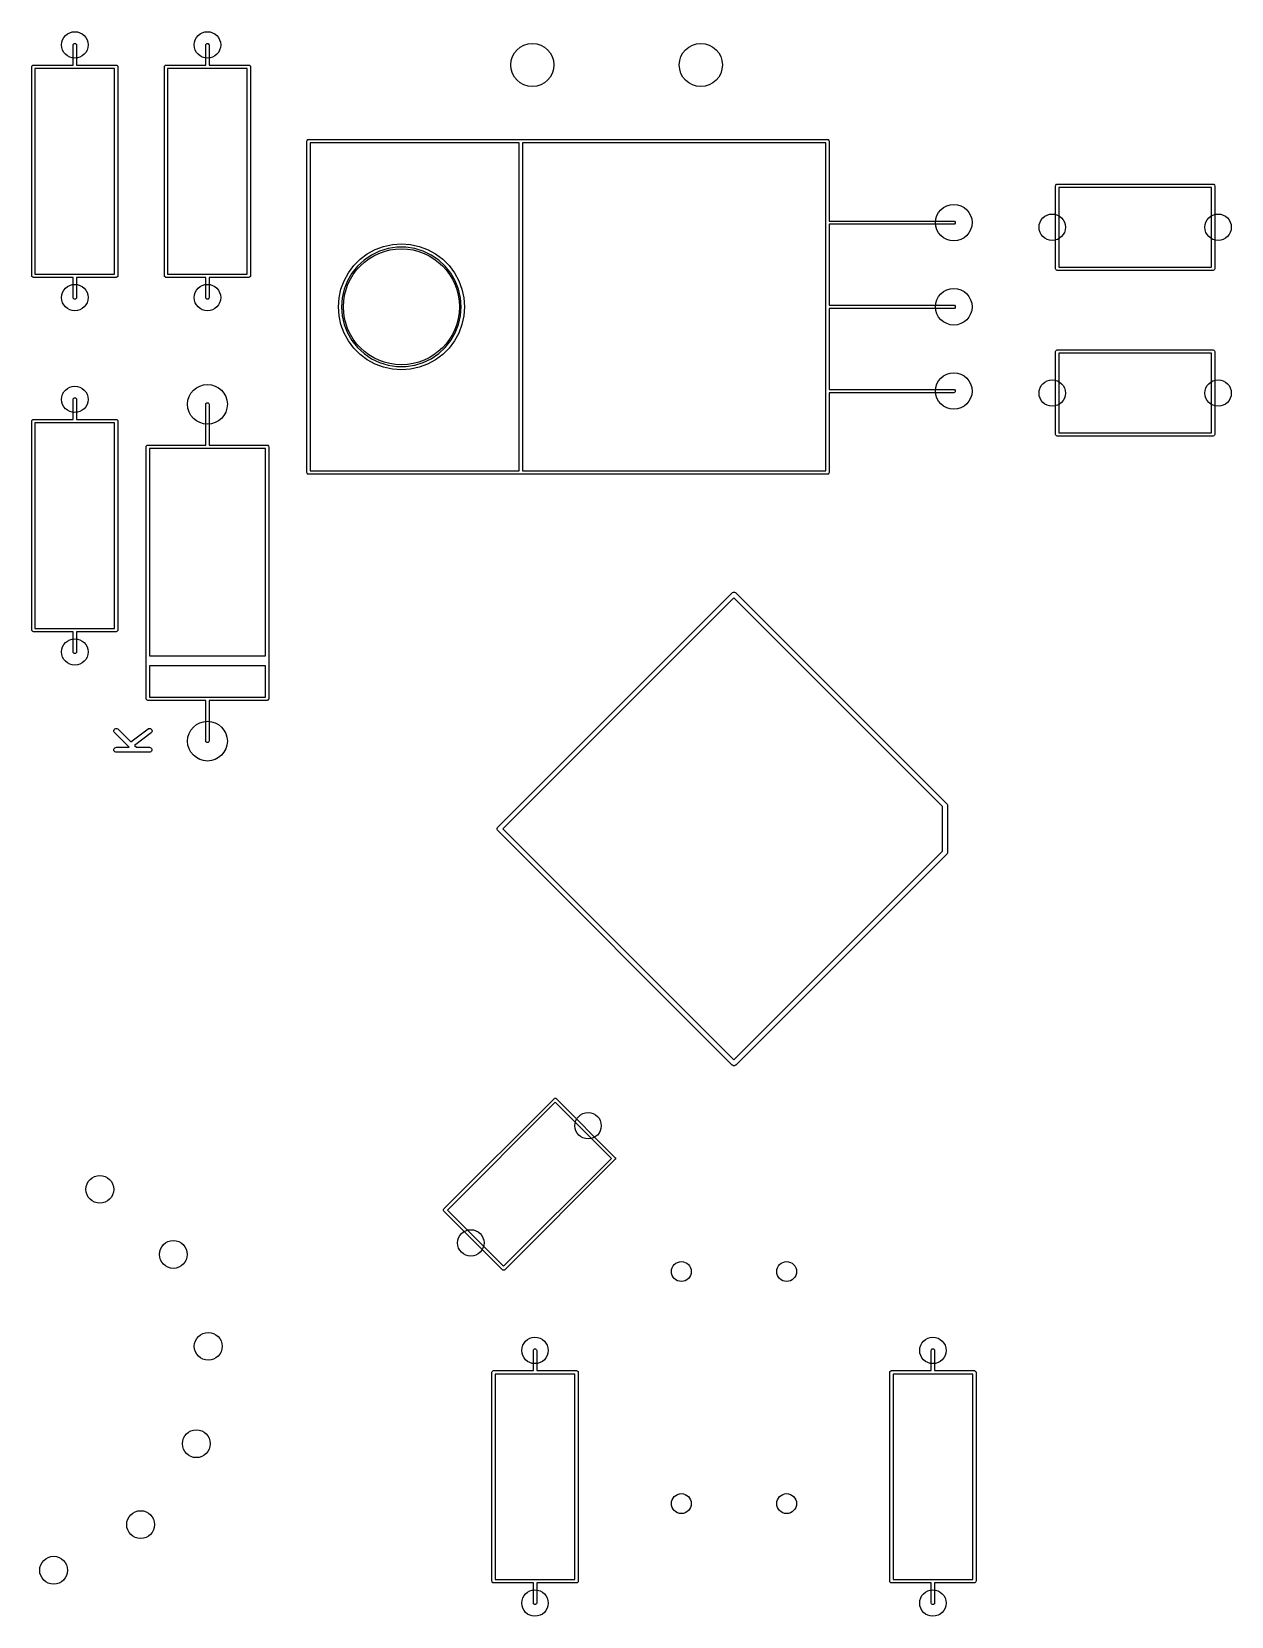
# Model space of a CAD drawing. Extents: x 2.68 to 10.38, y -4.66 to -2.29.
# Drawn here: x 4.363 to 5.787, y -4.484 to -2.602 of the extents above; entities that cross this region are included whole.
import ezdxf

# ---------------------------------------------------------------- set-up
doc = ezdxf.new("R2010")
doc.units = 0
doc.header["$MEASUREMENT"] = 0
doc.layers.add('BLACK', color=7, linetype='CONTINUOUS')

msp = doc.modelspace()

# ---------------------------------------------------------------- linework, layer by layer
at = {"layer": 'BLACK', "linetype": 'CONTINUOUS'}
for p, q in [((4.4122, -2.6181), (4.4124, -2.6174)), ((4.4122, -2.6421), (4.4122, -2.6181)), ((4.4124, -2.6174), (4.4134, -2.6163)), ((4.4134, -2.6163), (4.4149, -2.6163)), ((4.4149, -2.6163), (4.416, -2.6174)), ((4.416, -2.6174), (4.4161, -2.6181)), ((4.4161, -2.6181), (4.4161, -2.6421)), ((4.5697, -2.6181), (4.5698, -2.6174)), ((4.5697, -2.6421), (4.5697, -2.6181)), ((4.5698, -2.6174), (4.5709, -2.6163)), ((4.5709, -2.6163), (4.5724, -2.6163)), ((4.5724, -2.6163), (4.5735, -2.6174)), ((4.5735, -2.6174), (4.5736, -2.6181)), ((4.5736, -2.6181), (4.5736, -2.6421)), ((4.363, -2.6441), (4.3631, -2.6433)), ((4.363, -2.8921), (4.363, -2.6441)), ((4.3631, -2.6433), (4.3642, -2.6423)), ((4.3642, -2.6423), (4.365, -2.6421)), ((4.365, -2.6421), (4.4122, -2.6421)), ((4.3669, -2.6461), (4.3669, -2.8902)), ((4.4614, -2.6461), (4.3669, -2.6461)), ((4.4161, -2.6421), (4.4634, -2.6421)), ((4.4614, -2.8902), (4.4614, -2.6461)), ((4.4634, -2.6421), (4.4641, -2.6423)), ((4.4641, -2.6423), (4.4652, -2.6433)), ((4.4652, -2.6433), (4.4654, -2.6441)), ((4.4654, -2.6441), (4.4654, -2.8921)), ((4.5205, -2.6441), (4.5206, -2.6433)), ((4.5205, -2.8921), (4.5205, -2.6441)), ((4.5206, -2.6433), (4.5217, -2.6423)), ((4.5217, -2.6423), (4.5224, -2.6421)), ((4.5224, -2.6421), (4.5697, -2.6421)), ((4.5244, -2.6461), (4.5244, -2.8902)), ((4.6189, -2.6461), (4.5244, -2.6461)), ((4.5736, -2.6421), (4.6209, -2.6421)), ((4.6189, -2.8902), (4.6189, -2.6461)), ((4.6209, -2.6421), (4.6216, -2.6423)), ((4.6216, -2.6423), (4.6227, -2.6433)), ((4.6227, -2.6433), (4.6228, -2.6441)), ((4.6228, -2.6441), (4.6228, -2.8921)), ((4.6898, -2.7323), (4.6899, -2.7315)), ((4.6898, -3.126), (4.6898, -2.7323)), ((4.6899, -2.7315), (4.691, -2.7305)), ((4.691, -2.7305), (4.6917, -2.7303)), ((4.6917, -2.7303), (4.9437, -2.7303)), ((4.6937, -2.7343), (4.6937, -3.124)), ((4.9417, -2.7343), (4.6937, -2.7343)), ((4.9417, -3.124), (4.9417, -2.7343)), ((4.9437, -2.7303), (5.3079, -2.7303)), ((4.9457, -2.7343), (4.9457, -3.124)), ((5.3059, -2.7343), (4.9457, -2.7343)), ((5.3059, -3.124), (5.3059, -2.7343)), ((5.3079, -2.7303), (5.3086, -2.7305)), ((5.3086, -2.7305), (5.3097, -2.7315)), ((5.3097, -2.7315), (5.3098, -2.7323)), ((5.3098, -2.7323), (5.3098, -2.8272)), ((5.5787, -2.7854), (5.5789, -2.7847)), ((5.5789, -2.7847), (5.58, -2.7836)), ((5.58, -2.7836), (5.5807, -2.7835)), ((5.5807, -2.7835), (5.7657, -2.7835)), ((5.7657, -2.7835), (5.7665, -2.7836)), ((5.7665, -2.7836), (5.7676, -2.7847)), ((5.7676, -2.7847), (5.7677, -2.7854)), ((5.5787, -2.8839), (5.5787, -2.7854)), ((5.5827, -2.7874), (5.5827, -2.8819)), ((5.7638, -2.7874), (5.5827, -2.7874)), ((5.7638, -2.8819), (5.7638, -2.7874)), ((5.7677, -2.7854), (5.7677, -2.8839)), ((5.3098, -2.8272), (5.4579, -2.8272)), ((5.4579, -2.8311), (5.3098, -2.8311)), ((5.3098, -2.8311), (5.3098, -2.9272)), ((5.4579, -2.8272), (5.4586, -2.8273)), ((5.4586, -2.831), (5.4579, -2.8311)), ((5.4586, -2.8273), (5.4597, -2.8284)), ((5.4597, -2.8299), (5.4586, -2.831)), ((5.4597, -2.8284), (5.4597, -2.8299)), ((4.7709, -2.8611), (4.7809, -2.8574)), ((4.7862, -2.8599), (4.776, -2.863)), ((4.7809, -2.8574), (4.7913, -2.8551)), ((4.7967, -2.8583), (4.7862, -2.8599)), ((4.7913, -2.8551), (4.802, -2.8543)), ((4.8073, -2.8583), (4.7967, -2.8583)), ((4.802, -2.8543), (4.8126, -2.8551)), ((4.8178, -2.8599), (4.8073, -2.8583)), ((4.8126, -2.8551), (4.823, -2.8574)), ((4.8279, -2.863), (4.8178, -2.8599)), ((4.823, -2.8574), (4.833, -2.8611)), ((4.7454, -2.8801), (4.753, -2.8726)), ((4.7577, -2.8736), (4.7499, -2.8808)), ((4.753, -2.8726), (4.7615, -2.8662)), ((4.7664, -2.8676), (4.7577, -2.8736)), ((4.7615, -2.8662), (4.7709, -2.8611)), ((4.776, -2.863), (4.7664, -2.8676)), ((4.8375, -2.8676), (4.8279, -2.863)), ((4.833, -2.8611), (4.8424, -2.8662)), ((4.8463, -2.8736), (4.8375, -2.8676)), ((4.8424, -2.8662), (4.851, -2.8726)), ((4.8541, -2.8808), (4.8463, -2.8736)), ((4.851, -2.8726), (4.8585, -2.8801)), ((4.3631, -2.8929), (4.363, -2.8921)), ((4.3642, -2.8939), (4.3631, -2.8929)), ((4.365, -2.8941), (4.3642, -2.8939)), ((4.4122, -2.8941), (4.365, -2.8941)), ((4.3669, -2.8902), (4.4614, -2.8902)), ((4.4122, -2.9181), (4.4122, -2.8941)), ((4.4634, -2.8941), (4.4161, -2.8941)), ((4.4161, -2.8941), (4.4161, -2.9181)), ((4.4641, -2.8939), (4.4634, -2.8941)), ((4.4652, -2.8929), (4.4641, -2.8939)), ((4.4654, -2.8921), (4.4652, -2.8929)), ((4.5206, -2.8929), (4.5205, -2.8921)), ((4.5217, -2.8939), (4.5206, -2.8929)), ((4.5224, -2.8941), (4.5217, -2.8939)), ((4.5697, -2.8941), (4.5224, -2.8941)), ((4.5244, -2.8902), (4.6189, -2.8902)), ((4.5697, -2.9181), (4.5697, -2.8941)), ((4.6209, -2.8941), (4.5736, -2.8941)), ((4.5736, -2.8941), (4.5736, -2.9181)), ((4.6216, -2.8939), (4.6209, -2.8941)), ((4.6227, -2.8929), (4.6216, -2.8939)), ((4.6228, -2.8921), (4.6227, -2.8929)), ((4.7302, -2.9081), (4.7339, -2.8981)), ((4.7339, -2.8981), (4.739, -2.8887)), ((4.7433, -2.8891), (4.7379, -2.8983)), ((4.739, -2.8887), (4.7454, -2.8801)), ((4.7499, -2.8808), (4.7433, -2.8891)), ((4.8607, -2.8891), (4.8541, -2.8808)), ((4.8585, -2.8801), (4.8649, -2.8887)), ((4.866, -2.8983), (4.8607, -2.8891)), ((4.8649, -2.8887), (4.87, -2.8981)), ((4.87, -2.8981), (4.8737, -2.9081)), ((5.5789, -2.8846), (5.5787, -2.8839)), ((5.58, -2.8857), (5.5789, -2.8846)), ((5.5807, -2.8858), (5.58, -2.8857)), ((5.7657, -2.8858), (5.5807, -2.8858)), ((5.5827, -2.8819), (5.7638, -2.8819)), ((5.7665, -2.8857), (5.7657, -2.8858)), ((5.7676, -2.8846), (5.7665, -2.8857)), ((5.7677, -2.8839), (5.7676, -2.8846)), ((4.7279, -2.9185), (4.7302, -2.9081)), ((4.7341, -2.9082), (4.7317, -2.9185)), ((4.7379, -2.8983), (4.7341, -2.9082)), ((4.8699, -2.9082), (4.866, -2.8983)), ((4.8722, -2.9185), (4.8699, -2.9082)), ((4.8737, -2.9081), (4.876, -2.9185)), ((4.4124, -2.9189), (4.4122, -2.9181)), ((4.4134, -2.9199), (4.4124, -2.9189)), ((4.4149, -2.9199), (4.4134, -2.9199)), ((4.416, -2.9189), (4.4149, -2.9199)), ((4.4161, -2.9181), (4.416, -2.9189)), ((4.5698, -2.9189), (4.5697, -2.9181)), ((4.5709, -2.9199), (4.5698, -2.9189)), ((4.5724, -2.9199), (4.5709, -2.9199)), ((4.5735, -2.9189), (4.5724, -2.9199)), ((4.5736, -2.9181), (4.5735, -2.9189)), ((4.7272, -2.9291), (4.7279, -2.9185)), ((4.7279, -2.9398), (4.7272, -2.9291)), ((4.7317, -2.9185), (4.7309, -2.9291)), ((4.7309, -2.9291), (4.7317, -2.9397)), ((4.873, -2.9291), (4.8722, -2.9185)), ((4.8722, -2.9397), (4.873, -2.9291)), ((4.876, -2.9185), (4.8768, -2.9291)), ((4.8768, -2.9291), (4.876, -2.9398)), ((5.3098, -2.9272), (5.4579, -2.9272)), ((5.4579, -2.9311), (5.3098, -2.9311)), ((5.3098, -2.9311), (5.3098, -3.0272)), ((5.4579, -2.9272), (5.4586, -2.9273)), ((5.4586, -2.931), (5.4579, -2.9311)), ((5.4586, -2.9273), (5.4597, -2.9284)), ((5.4597, -2.9299), (5.4586, -2.931)), ((5.4597, -2.9284), (5.4597, -2.9299)), ((4.7302, -2.9502), (4.7279, -2.9398)), ((4.7339, -2.9602), (4.7302, -2.9502)), ((4.7317, -2.9397), (4.7341, -2.9501)), ((4.7341, -2.9501), (4.7379, -2.96)), ((4.866, -2.96), (4.8699, -2.9501)), ((4.8699, -2.9501), (4.8722, -2.9397)), ((4.8737, -2.9502), (4.87, -2.9602)), ((4.876, -2.9398), (4.8737, -2.9502)), ((4.739, -2.9696), (4.7339, -2.9602)), ((4.7379, -2.96), (4.7433, -2.9692)), ((4.7454, -2.9781), (4.739, -2.9696)), ((4.7433, -2.9692), (4.7499, -2.9775)), ((4.8541, -2.9775), (4.8607, -2.9692)), ((4.8649, -2.9696), (4.8585, -2.9781)), ((4.8607, -2.9692), (4.866, -2.96)), ((4.87, -2.9602), (4.8649, -2.9696)), ((4.753, -2.9857), (4.7454, -2.9781)), ((4.7499, -2.9775), (4.7577, -2.9847)), ((4.7615, -2.9921), (4.753, -2.9857)), ((4.7577, -2.9847), (4.7664, -2.9907)), ((4.7709, -2.9972), (4.7615, -2.9921)), ((4.7664, -2.9907), (4.776, -2.9953)), ((4.8279, -2.9953), (4.8375, -2.9907)), ((4.8424, -2.9921), (4.833, -2.9972)), ((4.8375, -2.9907), (4.8463, -2.9847)), ((4.851, -2.9857), (4.8424, -2.9921)), ((4.8463, -2.9847), (4.8541, -2.9775)), ((4.8585, -2.9781), (4.851, -2.9857)), ((5.5787, -2.9823), (5.5789, -2.9815)), ((5.5787, -3.0807), (5.5787, -2.9823)), ((5.5789, -2.9815), (5.58, -2.9805)), ((5.58, -2.9805), (5.5807, -2.9803)), ((5.5807, -2.9803), (5.7657, -2.9803)), ((5.5827, -2.9843), (5.5827, -3.0787)), ((5.7638, -2.9843), (5.5827, -2.9843)), ((5.7638, -3.0787), (5.7638, -2.9843)), ((5.7657, -2.9803), (5.7665, -2.9805)), ((5.7665, -2.9805), (5.7676, -2.9815)), ((5.7676, -2.9815), (5.7677, -2.9823)), ((5.7677, -2.9823), (5.7677, -3.0807)), ((4.7809, -3.0009), (4.7709, -2.9972)), ((4.776, -2.9953), (4.7862, -2.9984)), ((4.7913, -3.0032), (4.7809, -3.0009)), ((4.7862, -2.9984), (4.7967, -3)), ((4.802, -3.0039), (4.7913, -3.0032)), ((4.7967, -3), (4.8073, -3)), ((4.8126, -3.0032), (4.802, -3.0039)), ((4.8073, -3), (4.8178, -2.9984)), ((4.823, -3.0009), (4.8126, -3.0032)), ((4.8178, -2.9984), (4.8279, -2.9953)), ((4.833, -2.9972), (4.823, -3.0009)), ((5.3098, -3.0272), (5.4579, -3.0272)), ((5.4579, -3.0272), (5.4586, -3.0273)), ((5.4586, -3.0273), (5.4597, -3.0284)), ((5.4597, -3.0284), (5.4597, -3.0299)), ((4.4122, -3.039), (4.4124, -3.0382)), ((4.4122, -3.063), (4.4122, -3.039)), ((4.4124, -3.0382), (4.4134, -3.0372)), ((4.4134, -3.0372), (4.4149, -3.0372)), ((4.4149, -3.0372), (4.416, -3.0382)), ((4.416, -3.0382), (4.4161, -3.039)), ((4.4161, -3.039), (4.4161, -3.063)), ((4.5697, -3.0449), (4.5698, -3.0441)), ((4.5697, -3.0933), (4.5697, -3.0449)), ((4.5698, -3.0441), (4.5709, -3.0431)), ((4.5709, -3.0431), (4.5724, -3.0431)), ((4.5724, -3.0431), (4.5735, -3.0441)), ((4.5735, -3.0441), (4.5736, -3.0449)), ((4.5736, -3.0449), (4.5736, -3.0933)), ((5.4579, -3.0311), (5.3098, -3.0311)), ((5.3098, -3.0311), (5.3098, -3.126)), ((5.4586, -3.031), (5.4579, -3.0311)), ((5.4597, -3.0299), (5.4586, -3.031)), ((4.363, -3.065), (4.3631, -3.0642)), ((4.363, -3.313), (4.363, -3.065)), ((4.3631, -3.0642), (4.3642, -3.0631)), ((4.3642, -3.0631), (4.365, -3.063)), ((4.365, -3.063), (4.4122, -3.063)), ((4.3669, -3.0669), (4.3669, -3.311)), ((4.4614, -3.0669), (4.3669, -3.0669)), ((4.4161, -3.063), (4.4634, -3.063)), ((4.4614, -3.311), (4.4614, -3.0669)), ((4.4634, -3.063), (4.4641, -3.0631)), ((4.4641, -3.0631), (4.4652, -3.0642)), ((4.4652, -3.0642), (4.4654, -3.065)), ((4.4654, -3.065), (4.4654, -3.313)), ((5.5789, -3.0815), (5.5787, -3.0807)), ((5.58, -3.0825), (5.5789, -3.0815)), ((5.5807, -3.0827), (5.58, -3.0825)), ((5.7657, -3.0827), (5.5807, -3.0827)), ((5.5827, -3.0787), (5.7638, -3.0787)), ((5.7665, -3.0825), (5.7657, -3.0827)), ((5.7676, -3.0815), (5.7665, -3.0825)), ((5.7677, -3.0807), (5.7676, -3.0815)), ((4.4988, -3.0953), (4.499, -3.0945)), ((4.4988, -3.3945), (4.4988, -3.0953)), ((4.499, -3.0945), (4.5, -3.0935)), ((4.5, -3.0935), (4.5008, -3.0933)), ((4.5008, -3.0933), (4.5697, -3.0933)), ((4.5028, -3.0972), (4.5028, -3.3437)), ((4.6406, -3.0972), (4.5028, -3.0972)), ((4.5736, -3.0933), (4.6425, -3.0933)), ((4.6406, -3.3437), (4.6406, -3.0972)), ((4.6425, -3.0933), (4.6433, -3.0935)), ((4.6433, -3.0935), (4.6443, -3.0945)), ((4.6443, -3.0945), (4.6445, -3.0953)), ((4.6445, -3.0953), (4.6445, -3.3945)), ((4.6899, -3.1267), (4.6898, -3.126)), ((4.691, -3.1278), (4.6899, -3.1267)), ((4.6917, -3.128), (4.691, -3.1278)), ((4.9437, -3.128), (4.6917, -3.128)), ((4.6937, -3.124), (4.9417, -3.124)), ((5.3079, -3.128), (4.9437, -3.128)), ((4.9457, -3.124), (5.3059, -3.124)), ((5.3086, -3.1278), (5.3079, -3.128)), ((5.3097, -3.1267), (5.3086, -3.1278)), ((5.3098, -3.126), (5.3097, -3.1267)), ((4.9164, -3.547), (5.1948, -3.2686)), ((5.1948, -3.2686), (5.1952, -3.2682)), ((5.1952, -3.2682), (5.1963, -3.2678)), ((5.1963, -3.2678), (5.1974, -3.2678)), ((5.1974, -3.2678), (5.1985, -3.2682)), ((5.1985, -3.2682), (5.1989, -3.2686)), ((5.1989, -3.2686), (5.4495, -3.5192)), ((5.1969, -3.2749), (4.9226, -3.5491)), ((5.4444, -3.5225), (5.1969, -3.2749)), ((4.3669, -3.311), (4.4614, -3.311)), ((4.3631, -3.3137), (4.363, -3.313)), ((4.3642, -3.3148), (4.3631, -3.3137)), ((4.365, -3.315), (4.3642, -3.3148)), ((4.4122, -3.315), (4.365, -3.315)), ((4.4122, -3.339), (4.4122, -3.315)), ((4.4634, -3.315), (4.4161, -3.315)), ((4.4161, -3.315), (4.4161, -3.339)), ((4.4641, -3.3148), (4.4634, -3.315)), ((4.4652, -3.3137), (4.4641, -3.3148)), ((4.4654, -3.313), (4.4652, -3.3137)), ((4.4124, -3.3397), (4.4122, -3.339)), ((4.4134, -3.3408), (4.4124, -3.3397)), ((4.4149, -3.3408), (4.4134, -3.3408)), ((4.416, -3.3397), (4.4149, -3.3408)), ((4.4161, -3.339), (4.416, -3.3397)), ((4.5028, -3.3437), (4.6406, -3.3437)), ((4.5028, -3.3555), (4.5028, -3.3925)), ((4.6406, -3.3555), (4.5028, -3.3555)), ((4.6406, -3.3925), (4.6406, -3.3555)), ((4.499, -3.3952), (4.4988, -3.3945)), ((4.5, -3.3963), (4.499, -3.3952)), ((4.5008, -3.3965), (4.5, -3.3963)), ((4.5697, -3.3965), (4.5008, -3.3965)), ((4.5028, -3.3925), (4.6406, -3.3925)), ((4.5697, -3.4449), (4.5697, -3.3965)), ((4.6425, -3.3965), (4.5736, -3.3965)), ((4.5736, -3.3965), (4.5736, -3.4449)), ((4.6433, -3.3963), (4.6425, -3.3965)), ((4.6443, -3.3952), (4.6433, -3.3963)), ((4.6445, -3.3945), (4.6443, -3.3952)), ((4.4607, -3.4321), (4.4611, -3.4311)), ((4.4607, -3.4333), (4.4607, -3.4321)), ((4.4611, -3.4343), (4.4607, -3.4333)), ((4.4611, -3.4311), (4.4619, -3.4302)), ((4.4615, -3.4348), (4.4611, -3.4343)), ((4.4789, -3.4522), (4.4615, -3.4348)), ((4.4619, -3.4302), (4.463, -3.4298)), ((4.463, -3.4298), (4.4642, -3.4298)), ((4.4642, -3.4298), (4.4652, -3.4302)), ((4.4652, -3.4302), (4.4657, -3.4306)), ((4.4657, -3.4306), (4.4807, -3.4457)), ((4.4807, -3.4457), (4.5012, -3.4303)), ((4.5047, -3.4351), (4.4849, -3.4499)), ((4.5012, -3.4303), (4.5017, -3.43)), ((4.5017, -3.43), (4.5028, -3.4297)), ((4.5028, -3.4297), (4.5039, -3.4299)), ((4.5039, -3.4299), (4.5049, -3.4305)), ((4.5051, -3.4347), (4.5047, -3.4351)), ((4.5049, -3.4305), (4.5056, -3.4314)), ((4.5057, -3.4337), (4.5051, -3.4347)), ((4.5056, -3.4314), (4.5059, -3.4325)), ((4.5059, -3.4325), (4.5057, -3.4337)), ((4.4607, -3.4546), (4.4611, -3.4536)), ((4.4607, -3.4558), (4.4607, -3.4546)), ((4.4611, -3.4568), (4.4607, -3.4558)), ((4.4611, -3.4536), (4.4619, -3.4527)), ((4.4619, -3.4576), (4.4611, -3.4568)), ((4.4619, -3.4527), (4.463, -3.4523)), ((4.463, -3.4581), (4.4619, -3.4576)), ((4.463, -3.4523), (4.4636, -3.4522)), ((4.4636, -3.4581), (4.463, -3.4581)), ((4.4636, -3.4522), (4.4789, -3.4522)), ((4.5029, -3.4581), (4.4636, -3.4581)), ((4.4849, -3.4499), (4.4873, -3.4522)), ((4.4873, -3.4522), (4.5029, -3.4522)), ((4.5029, -3.4522), (4.5035, -3.4523)), ((4.5035, -3.4581), (4.5029, -3.4581)), ((4.5035, -3.4523), (4.5046, -3.4527)), ((4.5046, -3.4576), (4.5035, -3.4581)), ((4.5046, -3.4527), (4.5054, -3.4536)), ((4.5054, -3.4568), (4.5046, -3.4576)), ((4.5054, -3.4536), (4.5058, -3.4546)), ((4.5058, -3.4558), (4.5054, -3.4568)), ((4.5058, -3.4546), (4.5058, -3.4558)), ((4.5698, -3.4456), (4.5697, -3.4449)), ((4.5709, -3.4467), (4.5698, -3.4456)), ((4.5724, -3.4467), (4.5709, -3.4467)), ((4.5735, -3.4456), (4.5724, -3.4467)), ((4.5736, -3.4449), (4.5735, -3.4456)), ((5.4444, -3.5757), (5.4444, -3.5225)), ((5.4495, -3.5192), (5.4499, -3.5196)), ((5.4499, -3.5196), (5.4503, -3.5207)), ((5.4503, -3.5207), (5.4504, -3.5212)), ((5.4504, -3.5212), (5.4504, -3.5769)), ((4.9156, -3.5485), (4.916, -3.5474)), ((4.9156, -3.5497), (4.9156, -3.5485)), ((4.916, -3.5507), (4.9156, -3.5497)), ((4.916, -3.5474), (4.9164, -3.547)), ((4.9164, -3.5512), (4.916, -3.5507)), ((5.1948, -3.8296), (4.9164, -3.5512)), ((4.9226, -3.5491), (5.1969, -3.8233)), ((5.1969, -3.8233), (5.4444, -3.5757)), ((5.4495, -3.579), (5.1989, -3.8296)), ((5.4499, -3.5786), (5.4495, -3.579)), ((5.4503, -3.5775), (5.4499, -3.5786)), ((5.4504, -3.5769), (5.4503, -3.5775)), ((5.1952, -3.8299), (5.1948, -3.8296)), ((5.1963, -3.8304), (5.1952, -3.8299)), ((5.1974, -3.8304), (5.1963, -3.8304)), ((5.1963, -3.8304), (5.1963, -3.8304)), ((5.1985, -3.8299), (5.1974, -3.8304)), ((5.1989, -3.8296), (5.1985, -3.8299)), ((4.8524, -4.0004), (4.9833, -3.8696)), ((4.9846, -3.8737), (4.8566, -4.0018)), ((4.9833, -3.8696), (4.9839, -3.8691)), ((4.9839, -3.8691), (4.9854, -3.8691)), ((5.0515, -3.9405), (4.9846, -3.8737)), ((4.9854, -3.8691), (4.986, -3.8696)), ((4.986, -3.8696), (5.0556, -3.9392)), ((4.9234, -4.0686), (5.0515, -3.9405)), ((5.0556, -3.9419), (4.9248, -4.0728)), ((5.0556, -3.9392), (5.0561, -3.9398)), ((5.0561, -3.9413), (5.0556, -3.9419)), ((5.0561, -3.9398), (5.0561, -3.9413)), ((4.852, -4.001), (4.8524, -4.0004)), ((4.852, -4.0025), (4.852, -4.001)), ((4.8524, -4.0032), (4.852, -4.0025)), ((4.922, -4.0728), (4.8524, -4.0032)), ((4.8566, -4.0018), (4.9234, -4.0686)), ((4.9226, -4.0732), (4.922, -4.0728)), ((4.9242, -4.0732), (4.9226, -4.0732)), ((4.9248, -4.0728), (4.9242, -4.0732)), ((4.9587, -4.1685), (4.9588, -4.1678)), ((4.9587, -4.1925), (4.9587, -4.1685)), ((4.9588, -4.1678), (4.9599, -4.1667)), ((4.9599, -4.1667), (4.9614, -4.1667)), ((4.9614, -4.1667), (4.9624, -4.1678)), ((4.9624, -4.1678), (4.9626, -4.1685)), ((4.9626, -4.1685), (4.9626, -4.1925)), ((5.4311, -4.1685), (5.4313, -4.1678)), ((5.4311, -4.1925), (5.4311, -4.1685)), ((5.4313, -4.1678), (5.4323, -4.1667)), ((5.4323, -4.1667), (5.4338, -4.1667)), ((5.4338, -4.1667), (5.4349, -4.1678)), ((5.4349, -4.1678), (5.435, -4.1685)), ((5.435, -4.1685), (5.435, -4.1925)), ((4.9094, -4.1945), (4.9096, -4.1937)), ((4.9094, -4.4425), (4.9094, -4.1945)), ((4.9096, -4.1937), (4.9107, -4.1927)), ((4.9107, -4.1927), (4.9114, -4.1925)), ((4.9114, -4.1925), (4.9587, -4.1925)), ((4.9134, -4.1965), (4.9134, -4.4406)), ((5.0079, -4.1965), (4.9134, -4.1965)), ((4.9626, -4.1925), (5.0098, -4.1925)), ((5.0079, -4.4406), (5.0079, -4.1965)), ((5.0098, -4.1925), (5.0106, -4.1927)), ((5.0106, -4.1927), (5.0117, -4.1937)), ((5.0117, -4.1937), (5.0118, -4.1945)), ((5.0118, -4.1945), (5.0118, -4.4425)), ((5.3819, -4.1945), (5.382, -4.1937)), ((5.3819, -4.4425), (5.3819, -4.1945)), ((5.382, -4.1937), (5.3831, -4.1927)), ((5.3831, -4.1927), (5.3839, -4.1925)), ((5.3839, -4.1925), (5.4311, -4.1925)), ((5.3858, -4.1965), (5.3858, -4.4406)), ((5.4803, -4.1965), (5.3858, -4.1965)), ((5.435, -4.1925), (5.4823, -4.1925)), ((5.4803, -4.4406), (5.4803, -4.1965)), ((5.4823, -4.1925), (5.483, -4.1927)), ((5.483, -4.1927), (5.4841, -4.1937)), ((5.4841, -4.1937), (5.4843, -4.1945)), ((5.4843, -4.1945), (5.4843, -4.4425)), ((4.9134, -4.4406), (5.0079, -4.4406)), ((5.3858, -4.4406), (5.4803, -4.4406)), ((4.9096, -4.4433), (4.9094, -4.4425)), ((4.9107, -4.4443), (4.9096, -4.4433)), ((4.9114, -4.4445), (4.9107, -4.4443)), ((4.9587, -4.4445), (4.9114, -4.4445)), ((4.9587, -4.4685), (4.9587, -4.4445)), ((5.0098, -4.4445), (4.9626, -4.4445)), ((4.9626, -4.4445), (4.9626, -4.4685)), ((5.0106, -4.4443), (5.0098, -4.4445)), ((5.0117, -4.4433), (5.0106, -4.4443)), ((5.0118, -4.4425), (5.0117, -4.4433)), ((5.382, -4.4433), (5.3819, -4.4425)), ((5.3831, -4.4443), (5.382, -4.4433)), ((5.3839, -4.4445), (5.3831, -4.4443)), ((5.4311, -4.4445), (5.3839, -4.4445)), ((5.4311, -4.4685), (5.4311, -4.4445)), ((5.4823, -4.4445), (5.435, -4.4445)), ((5.435, -4.4445), (5.435, -4.4685)), ((5.483, -4.4443), (5.4823, -4.4445)), ((5.4841, -4.4433), (5.483, -4.4443)), ((5.4843, -4.4425), (5.4841, -4.4433)), ((4.9588, -4.4693), (4.9587, -4.4685)), ((4.9599, -4.4703), (4.9588, -4.4693)), ((4.9614, -4.4703), (4.9599, -4.4703)), ((4.9624, -4.4693), (4.9614, -4.4703)), ((4.9626, -4.4685), (4.9624, -4.4693)), ((5.4313, -4.4693), (5.4311, -4.4685)), ((5.4323, -4.4703), (5.4313, -4.4693)), ((5.4338, -4.4703), (5.4323, -4.4703)), ((5.4349, -4.4693), (5.4338, -4.4703)), ((5.435, -4.4685), (5.4349, -4.4693))]:
    msp.add_line(p, q, dxfattribs=at)
at = {"layer": 'BLACK'}
for centre, radius in [((4.4142, -2.6181), 0.0157), ((4.5717, -2.6181), 0.0157), ((4.9575, -2.6419), 0.0256), ((5.1575, -2.6419), 0.0256), ((5.4579, -2.8291), 0.0217), ((5.5748, -2.8346), 0.0157), ((5.7717, -2.8346), 0.0157), ((4.802, -2.9291), 0.0689), ((4.4142, -2.9181), 0.0157), ((4.5717, -2.9181), 0.0157), ((5.4579, -2.9291), 0.0217), ((5.4579, -3.0291), 0.0217), ((4.4142, -3.039), 0.0157), ((4.5717, -3.0449), 0.0236), ((5.5748, -3.0315), 0.0157), ((5.7717, -3.0315), 0.0157), ((4.4142, -3.339), 0.0157), ((4.5717, -3.4449), 0.0236), ((5.0236, -3.9016), 0.0157), ((4.4439, -3.9772), 0.0165), ((4.8844, -4.0408), 0.0157), ((4.5312, -4.0545), 0.0165), ((5.1344, -4.0748), 0.0118), ((5.2594, -4.0748), 0.0118), ((4.5726, -4.1636), 0.0165), ((4.9606, -4.1685), 0.0157), ((5.4331, -4.1685), 0.0157), ((4.5585, -4.2793), 0.0165), ((5.1344, -4.3504), 0.0118), ((5.2594, -4.3504), 0.0118), ((4.4923, -4.3753), 0.0165), ((4.389, -4.4295), 0.0165), ((4.9606, -4.4685), 0.0157), ((5.4331, -4.4685), 0.0157)]:
    msp.add_circle(centre, radius, dxfattribs=at)

doc.saveas('drawing.dxf')
